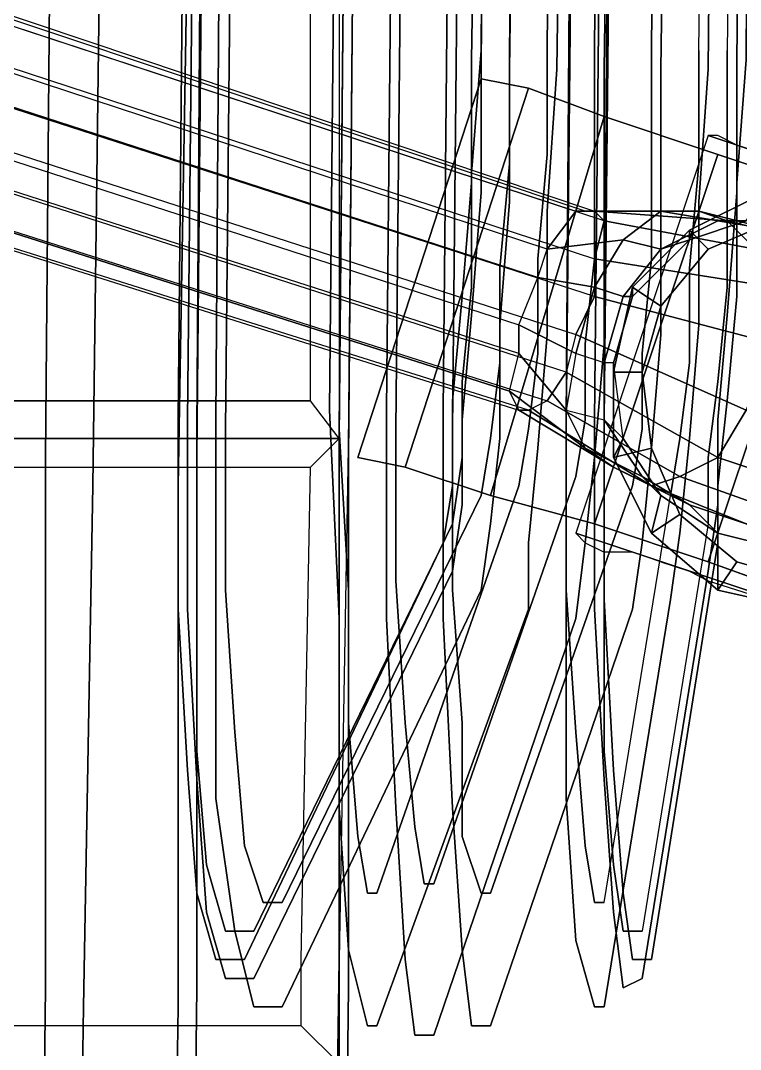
# Model space of a CAD drawing. Extents: x -12.9 to 12.8, y -13.3 to 11.1.
# Drawn here: x 9.17 to 11.546, y -6.035 to -2.64 of the extents above; entities that cross this region are included whole.
import ezdxf

# ---------------------------------------------------------------- set-up
doc = ezdxf.new("R2010")
doc.units = 0
doc.layers.add('SEAT', color=5, linetype='Continuous')

msp = doc.modelspace()

# ---------------------------------------------------------------- linework, layer by layer
at = {"layer": 'SEAT'}
for points, invisible_edges in [([(9.7839, 5.4493, 32.2761), (9.6901, -3.9569, 33.4323), (9.7214, -3.9569, 33.5261), (9.8151, 5.4806, 32.3698)], 10), ([(9.8151, 5.4806, 32.3698), (9.7214, -3.9569, 33.5261), (9.8151, -3.9569, 33.6198), (9.8776, 5.4806, 32.4636)], 10), ([(9.8776, 5.4806, 32.4636), (9.8151, -3.9569, 33.6198), (10.1901, -3.9257, 33.7136), (10.2839, 5.4806, 32.5573)], 10), ([(10.2839, 5.4806, 32.5573), (10.1901, -3.9257, 33.7136), (10.3776, -3.9257, 33.7448), (10.4714, 5.4806, 32.5886)], 10), ([(10.6589, 5.4806, 32.5886), (10.4714, 5.4806, 32.5886), (10.3776, -3.9257, 33.7448), (10.5651, -3.9257, 33.7448)], 5), ([(10.6589, 5.4806, 32.5886), (10.5651, -3.9257, 33.7448), (10.9714, -3.9569, 33.7136), (11.0339, 5.4806, 32.5573)], 10), ([(11.0339, 5.4806, 32.5573), (10.9714, -3.9569, 33.7136), (11.0651, -3.9569, 33.6198), (11.1589, 5.4806, 32.4636)], 10), ([(11.1589, 5.4806, 32.4636), (11.0651, -3.9569, 33.6198), (11.0964, -3.9569, 33.5573), (11.1901, 5.4493, 32.4011)], 10), ([(9.8151, 5.4493, 32.2136), (9.7526, -3.9882, 33.3698), (9.6901, -3.9569, 33.4323), (9.7839, 5.4493, 32.2761)], 10), ([(9.9401, 5.4493, 32.1198), (9.8464, -3.9882, 33.2761), (9.7526, -3.9882, 33.3698), (9.8151, 5.4493, 32.2136)], 10), ([(10.3151, 5.4181, 32.0886), (10.2214, -3.9882, 33.2448), (9.8464, -3.9882, 33.2761), (9.9401, 5.4493, 32.1198)], 10), ([(11.0651, 5.4493, 32.2136), (10.9714, -3.9882, 33.3698), (10.5964, -3.9882, 33.2761), (10.6901, 5.4181, 32.1198)], 10), ([(11.1589, 5.4493, 32.3073), (11.0964, -3.9882, 33.4636), (10.9714, -3.9882, 33.3698), (11.0651, 5.4493, 32.2136)], 10), ([(11.1901, 5.4493, 32.4011), (11.0964, -3.9569, 33.5573), (11.0964, -3.9882, 33.4636), (11.1589, 5.4493, 32.3073)], 10), ([(10.5026, 5.4181, 32.0886), (10.4089, -3.9882, 33.2448), (10.2214, -3.9882, 33.2448), (10.3151, 5.4181, 32.0886)], 10), ([(10.6901, 5.4181, 32.1198), (10.5964, -3.9882, 33.2761), (10.4089, -3.9882, 33.2448), (10.5026, 5.4181, 32.0886)], 10), ([(9.5026, 2.9181, 21.6511), (9.4089, -4.1757, 23.2448), (9.2526, -4.0819, 23.8386), (9.3151, 2.8243, 22.8698)], 10), ([(9.8151, 2.9181, 21.6823), (9.6901, -4.1757, 23.2761), (9.4089, -4.1757, 23.2448), (9.5026, 2.9181, 21.6511)], 10), ([(9.8151, 2.8243, 22.9323), (9.7526, -4.0819, 23.8698), (9.6901, -4.1757, 23.2761), (9.8151, 2.9181, 21.6823)], 10), ([(8.7214, -4.0194, 24.2761), (10.2214, -4.0194, 24.4011), (10.2839, 2.8243, 23.4636), (8.7839, 2.8243, 23.3386)], 5), ([(9.3151, 2.8243, 22.8698), (9.2526, -4.0819, 23.8386), (8.7526, -4.0819, 23.8073), (8.8464, 2.8243, 22.8386)], 10), ([(10.3151, 2.8243, 22.9636), (10.2526, -4.0819, 23.9011), (9.7526, -4.0819, 23.8698), (9.8151, 2.8243, 22.9323)], 10), ([(10.2214, -4.0194, 24.4011), (10.2526, -4.0507, 24.1511), (10.3151, 2.8243, 23.2136), (10.2839, 2.8243, 23.4636)], 5), ([(10.2839, 2.8243, 23.4636), (10.2214, -4.0194, 24.4011), (10.2526, -4.0819, 23.9011), (10.3151, 2.8243, 22.9636)], 10), ([(10.7214, 2.1368, 22.6823), (10.6901, -2.7382, 23.6198), (10.7839, -2.7382, 23.7136), (10.8464, 2.1681, 22.7761)], 10), ([(10.8464, 2.1681, 22.7761), (10.7839, -2.7382, 23.7136), (10.9089, -2.7069, 23.7761), (10.9714, 2.1681, 22.8386)], 10), ([(10.9714, 2.1681, 22.8386), (10.9089, -2.7069, 23.7761), (11.0651, -2.7069, 23.8073), (11.1276, 2.1681, 22.8698)], 10), ([(11.1276, 2.1681, 22.8698), (11.0651, -2.7069, 23.8073), (11.2526, -2.7069, 23.8073), (11.3151, 2.1681, 22.8698)], 10), ([(11.3151, 2.1681, 22.8698), (11.2526, -2.7069, 23.8073), (11.4089, -2.7382, 23.7761), (11.4714, 2.1681, 22.8073)], 10), ([(11.4089, -2.7382, 23.7761), (11.4714, 2.1681, 22.8073), (11.5651, 2.1368, 22.7448), (11.5026, -2.7382, 23.6823)], 10), ([(10.7214, 2.1368, 22.5886), (10.6589, -2.7694, 23.5261), (10.6901, -2.7382, 23.6198), (10.7214, 2.1368, 22.6823)], 10), ([(10.7526, 2.1056, 22.5261), (10.6901, -2.7694, 23.4636), (10.6589, -2.7694, 23.5261), (10.7214, 2.1368, 22.5886)], 10), ([(10.8464, 2.1056, 22.4323), (10.7839, -2.8007, 23.3698), (10.6901, -2.7694, 23.4636), (10.7526, 2.1056, 22.5261)], 10), ([(11.0026, 2.0743, 22.4011), (10.9401, -2.8007, 23.3386), (10.7839, -2.8007, 23.3698), (10.8464, 2.1056, 22.4323)], 10), ([(11.3464, 2.0743, 22.4011), (11.4714, 2.1056, 22.4636), (11.4401, -2.8007, 23.4011), (11.2839, -2.8007, 23.3698)], 5), ([(11.5964, 2.1056, 22.5573), (11.5339, -2.7694, 23.5261), (11.4401, -2.8007, 23.4011), (11.4714, 2.1056, 22.4636)], 10), ([(11.5651, 2.1368, 22.7448), (11.5026, -2.7382, 23.6823), (11.5651, -2.7694, 23.5886), (11.5964, 2.1368, 22.6511)], 10), ([(11.5964, 2.1368, 22.6511), (11.5651, -2.7694, 23.5886), (11.5339, -2.7694, 23.5261), (11.5964, 2.1056, 22.5573)], 10), ([(11.1589, 2.0743, 22.3698), (11.0964, -2.8007, 23.3386), (10.9401, -2.8007, 23.3386), (11.0026, 2.0743, 22.4011)], 10), ([(11.3464, 2.0743, 22.4011), (11.2839, -2.8007, 23.3698), (11.0964, -2.8007, 23.3386), (11.1589, 2.0743, 22.3698)], 10), ([(10.7839, -2.7382, 23.7136), (10.7839, -3.1132, 23.8386), (10.9089, -3.0819, 23.9011), (10.9089, -2.7069, 23.7761)], 10), ([(10.9089, -2.7069, 23.7761), (10.9089, -3.0819, 23.9011), (11.0651, -3.0819, 23.9323), (11.0651, -2.7069, 23.8073)], 10), ([(11.0651, -2.7069, 23.8073), (11.0651, -3.0819, 23.9323), (11.2526, -3.0819, 23.9323), (11.2526, -2.7069, 23.8073)], 10), ([(11.2526, -2.7069, 23.8073), (11.2526, -3.0819, 23.9323), (11.4089, -3.1132, 23.8698), (11.4089, -2.7382, 23.7761)], 10), ([(10.6589, -2.7694, 23.5261), (10.6589, -3.1757, 23.6511), (10.6589, -3.1444, 23.7448), (10.6901, -2.7382, 23.6198)], 10), ([(10.6901, -2.7382, 23.6198), (10.6589, -3.1444, 23.7448), (10.7839, -3.1132, 23.8386), (10.7839, -2.7382, 23.7136)], 10), ([(11.4089, -2.7382, 23.7761), (11.4089, -3.1132, 23.8698), (11.5026, -3.1444, 23.8073), (11.5026, -2.7382, 23.6823)], 10), ([(11.5026, -2.7382, 23.6823), (11.5026, -3.1444, 23.8073), (11.5339, -3.1757, 23.7136), (11.5651, -2.7694, 23.5886)], 10), ([(10.6901, -2.7694, 23.4636), (10.6901, -3.2069, 23.5886), (10.6589, -3.1757, 23.6511), (10.6589, -2.7694, 23.5261)], 10), ([(10.7839, -2.8007, 23.3698), (10.7839, -3.2382, 23.5261), (10.6901, -3.2069, 23.5886), (10.6901, -2.7694, 23.4636)], 10), ([(11.5339, -2.7694, 23.5261), (11.5339, -3.2069, 23.6511), (11.4089, -3.2382, 23.5573), (11.4401, -2.8007, 23.4011)], 10), ([(11.5651, -2.7694, 23.5886), (11.5339, -3.1757, 23.7136), (11.5339, -3.2069, 23.6511), (11.5339, -2.7694, 23.5261)], 10), ([(10.9401, -2.8007, 23.3386), (10.9089, -3.2694, 23.4636), (10.7839, -3.2382, 23.5261), (10.7839, -2.8007, 23.3698)], 10), ([(11.0964, -2.8007, 23.3386), (11.0964, -3.2694, 23.4636), (10.9089, -3.2694, 23.4636), (10.9401, -2.8007, 23.3386)], 10), ([(11.2839, -2.8007, 23.3698), (11.2839, -3.2694, 23.4948), (11.0964, -3.2694, 23.4636), (11.0964, -2.8007, 23.3386)], 10), ([(11.2839, -2.8007, 23.3698), (11.4401, -2.8007, 23.4011), (11.4089, -3.2382, 23.5573), (11.2839, -3.2694, 23.4948)], 5), ([(10.8464, -2.8632, 1.5756), (10.8464, -2.8632, 0.4506), (10.6901, -2.8319, 0.8256), (10.6901, -2.8319, 1.2006)], 1), ([(11.0964, -2.9569, 1.8568), (11.0964, -2.9569, 0.1693), (10.8464, -2.8632, 0.4506), (10.8464, -2.8632, 1.5756)], 5), ([(11.4714, -3.0819, 2.0131), (11.4714, -3.0819, 0.0131), (11.0964, -2.9569, 0.1693), (11.0964, -2.9569, 1.8568)], 5), ([(11.8776, -3.1444, 0.8568), (11.4401, -3.0194, 0.9506), (11.4401, -3.0194, 2.1381), (12.7526, -3.4569, 2.1381)], 1), ([(11.4401, -3.0194, 0.9506), (11.8776, -3.1444, 0.8568), (11.7839, -3.1444, 0.7943), (11.4714, -3.0194, 0.8568)], 5), ([(11.4714, -3.0194, 0.8568), (11.7839, -3.1444, 0.7943), (11.7214, -3.1132, 0.7631), (11.5339, -3.0507, 0.7943)], 5), ([(11.5339, -3.0507, 0.7943), (11.7214, -3.1132, 0.7631), (11.7214, -3.1132, 0.7631), (11.6276, -3.0819, 0.7631)], 1), ([(10.7839, -3.1132, 23.8386), (10.7526, -3.4569, 24.0261), (10.8776, -3.4257, 24.0886), (10.9089, -3.0819, 23.9011)], 10), ([(10.9089, -3.0819, 23.9011), (10.8776, -3.4257, 24.0886), (11.0651, -3.4257, 24.0886), (11.0651, -3.0819, 23.9323)], 10), ([(11.0651, -3.0819, 23.9323), (11.0651, -3.4257, 24.0886), (11.2526, -3.4257, 24.0886), (11.2526, -3.0819, 23.9323)], 10), ([(11.2526, -3.0819, 23.9323), (11.2526, -3.4257, 24.0886), (11.3776, -3.4569, 24.0573), (11.4089, -3.1132, 23.8698)], 10), ([(11.8464, -3.2069, 2.0131), (11.8464, -3.2069, 0.0131), (11.4714, -3.0819, 0.0131), (11.4714, -3.0819, 2.0131)], 5), ([(10.6589, -3.1444, 23.7448), (10.6589, -3.5194, 23.9323), (10.7526, -3.4569, 24.0261), (10.7839, -3.1132, 23.8386)], 10), ([(11.4089, -3.1132, 23.8698), (11.3776, -3.4569, 24.0573), (11.5026, -3.5194, 23.9948), (11.5026, -3.1444, 23.8073)], 10), ([(10.6589, -3.1757, 23.6511), (10.6276, -3.5507, 23.8698), (10.6589, -3.5194, 23.9323), (10.6589, -3.1444, 23.7448)], 10), ([(11.5026, -3.1444, 23.8073), (11.5026, -3.5194, 23.9948), (11.5339, -3.5507, 23.9323), (11.5339, -3.1757, 23.7136)], 10), ([(10.6901, -3.2069, 23.5886), (10.6589, -3.6132, 23.8073), (10.6276, -3.5507, 23.8698), (10.6589, -3.1757, 23.6511)], 10), ([(11.5339, -3.1757, 23.7136), (11.5339, -3.5507, 23.9323), (11.5026, -3.6132, 23.8698), (11.5339, -3.2069, 23.6511)], 10), ([(10.7839, -3.2382, 23.5261), (10.7526, -3.6444, 23.7448), (10.6589, -3.6132, 23.8073), (10.6901, -3.2069, 23.5886)], 10), ([(11.5339, -3.2069, 23.6511), (11.5026, -3.6132, 23.8698), (11.4089, -3.6444, 23.7761), (11.4089, -3.2382, 23.5573)], 10), ([(10.9089, -3.2694, 23.4636), (10.9089, -3.6757, 23.6823), (10.7526, -3.6444, 23.7448), (10.7839, -3.2382, 23.5261)], 10), ([(11.2839, -3.2694, 23.4948), (11.4089, -3.2382, 23.5573), (11.4089, -3.6444, 23.7761), (11.2839, -3.6757, 23.7136)], 5), ([(11.0964, -3.2694, 23.4636), (11.0964, -3.7069, 23.6823), (10.9089, -3.6757, 23.6823), (10.9089, -3.2694, 23.4636)], 10), ([(11.2839, -3.2694, 23.4948), (11.2839, -3.6757, 23.7136), (11.0964, -3.7069, 23.6823), (11.0964, -3.2694, 23.4636)], 10), ([(10.7526, -3.4569, 24.0261), (10.7526, -3.7694, 24.2761), (10.8776, -3.7382, 24.3073), (10.8776, -3.4257, 24.0886)], 10), ([(10.8776, -3.4257, 24.0886), (10.8776, -3.7382, 24.3073), (11.0339, -3.7069, 24.3386), (11.0651, -3.4257, 24.0886)], 10), ([(11.0651, -3.4257, 24.0886), (11.0339, -3.7069, 24.3386), (11.2214, -3.7382, 24.3386), (11.2526, -3.4257, 24.0886)], 10), ([(11.2526, -3.4257, 24.0886), (11.2214, -3.7382, 24.3386), (11.3776, -3.7694, 24.3073), (11.3776, -3.4569, 24.0573)], 10), ([(10.6589, -3.5194, 23.9323), (10.6276, -3.8319, 24.2136), (10.7526, -3.7694, 24.2761), (10.7526, -3.4569, 24.0261)], 10), ([(11.3776, -3.4569, 24.0573), (11.3776, -3.7694, 24.3073), (11.4714, -3.8319, 24.2761), (11.5026, -3.5194, 23.9948)], 10), ([(10.6276, -3.5507, 23.8698), (10.5964, -3.8944, 24.1511), (10.6276, -3.8319, 24.2136), (10.6589, -3.5194, 23.9323)], 10), ([(11.5026, -3.5194, 23.9948), (11.4714, -3.8319, 24.2761), (11.5026, -3.8944, 24.2136), (11.5339, -3.5507, 23.9323)], 10), ([(10.6589, -3.6132, 23.8073), (10.6276, -3.9569, 24.0886), (10.5964, -3.8944, 24.1511), (10.6276, -3.5507, 23.8698)], 10), ([(11.5339, -3.5507, 23.9323), (11.5026, -3.8944, 24.2136), (11.4714, -3.9569, 24.1511), (11.5026, -3.6132, 23.8698)], 10), ([(10.7526, -3.6444, 23.7448), (10.7526, -4.0194, 24.0261), (10.6276, -3.9569, 24.0886), (10.6589, -3.6132, 23.8073)], 10), ([(11.5026, -3.6132, 23.8698), (11.4714, -3.9569, 24.1511), (11.3776, -4.0194, 24.0573), (11.4089, -3.6444, 23.7761)], 10), ([(10.9089, -3.6757, 23.6823), (10.8776, -4.0507, 23.9948), (10.7526, -4.0194, 24.0261), (10.7526, -3.6444, 23.7448)], 10), ([(11.2839, -3.6757, 23.7136), (11.4089, -3.6444, 23.7761), (11.3776, -4.0194, 24.0573), (11.2526, -4.0507, 24.0261)], 5), ([(11.0964, -3.7069, 23.6823), (11.0651, -4.0819, 23.9948), (10.8776, -4.0507, 23.9948), (10.9089, -3.6757, 23.6823)], 10), ([(11.2839, -3.6757, 23.7136), (11.2526, -4.0507, 24.0261), (11.0651, -4.0819, 23.9948), (11.0964, -3.7069, 23.6823)], 10), ([(10.8776, -3.7382, 24.3073), (10.8464, -3.9882, 24.6198), (11.0339, -3.9569, 24.6511), (11.0339, -3.7069, 24.3386)], 10), ([(11.0339, -3.7069, 24.3386), (11.0339, -3.9569, 24.6511), (11.2214, -3.9882, 24.6511), (11.2214, -3.7382, 24.3386)], 10), ([(10.7526, -3.7694, 24.2761), (10.7214, -4.0194, 24.5886), (10.8464, -3.9882, 24.6198), (10.8776, -3.7382, 24.3073)], 10), ([(11.2214, -3.7382, 24.3386), (11.2214, -3.9882, 24.6511), (11.3464, -4.0194, 24.6198), (11.3776, -3.7694, 24.3073)], 10), ([(10.6276, -3.8319, 24.2136), (10.6276, -4.0819, 24.5261), (10.7214, -4.0194, 24.5886), (10.7526, -3.7694, 24.2761)], 10), ([(11.3776, -3.7694, 24.3073), (11.3464, -4.0194, 24.6198), (11.4401, -4.0819, 24.5886), (11.4714, -3.8319, 24.2761)], 10), ([(10.5964, -3.8944, 24.1511), (10.5964, -4.1757, 24.4636), (10.6276, -4.0819, 24.5261), (10.6276, -3.8319, 24.2136)], 10), ([(11.4714, -3.8319, 24.2761), (11.4401, -4.0819, 24.5886), (11.4714, -4.1757, 24.5261), (11.5026, -3.8944, 24.2136)], 10), ([(10.6276, -3.9569, 24.0886), (10.6276, -4.2382, 24.4323), (10.5964, -4.1757, 24.4636), (10.5964, -3.8944, 24.1511)], 10), ([(11.5026, -3.8944, 24.2136), (11.4714, -4.1757, 24.5261), (11.4714, -4.2382, 24.4948), (11.4714, -3.9569, 24.1511)], 10), ([(9.8151, -3.9569, 33.6198), (9.8151, -4.6132, 33.5886), (10.2214, -4.6132, 33.6511), (10.1901, -3.9257, 33.7136)], 10), ([(10.1901, -3.9257, 33.7136), (10.2214, -4.6132, 33.6511), (10.3776, -4.6132, 33.6823), (10.3776, -3.9257, 33.7448)], 10), ([(10.5651, -3.9257, 33.7448), (10.3776, -3.9257, 33.7448), (10.3776, -4.6132, 33.6823), (10.5651, -4.6132, 33.6823)], 5), ([(10.5651, -3.9257, 33.7448), (10.5651, -4.6132, 33.6823), (10.9714, -4.6132, 33.6823), (10.9714, -3.9569, 33.7136)], 10), ([(9.7526, -3.9882, 33.3698), (9.7526, -4.5507, 33.3073), (9.6901, -4.5819, 33.4011), (9.6901, -3.9569, 33.4323)], 10), ([(9.6901, -3.9569, 33.4323), (9.6901, -4.5819, 33.4011), (9.7214, -4.5819, 33.4948), (9.7214, -3.9569, 33.5261)], 10), ([(9.7214, -3.9569, 33.5261), (9.7214, -4.5819, 33.4948), (9.8151, -4.6132, 33.5886), (9.8151, -3.9569, 33.6198)], 10), ([(10.7526, -4.0194, 24.0261), (10.7214, -4.3007, 24.4011), (10.6276, -4.2382, 24.4323), (10.6276, -3.9569, 24.0886)], 10), ([(10.8464, -3.9882, 24.6198), (10.8151, -4.1757, 24.9636), (11.0026, -4.1444, 24.9948), (11.0339, -3.9569, 24.6511)], 10), ([(10.9714, -3.9569, 33.7136), (10.9714, -4.6132, 33.6823), (11.0651, -4.5819, 33.5886), (11.0651, -3.9569, 33.6198)], 10), ([(11.0339, -3.9569, 24.6511), (11.0026, -4.1444, 24.9948), (11.1901, -4.1757, 24.9948), (11.2214, -3.9882, 24.6511)], 10), ([(11.0651, -3.9569, 33.6198), (11.0651, -4.5819, 33.5886), (11.0964, -4.5507, 33.4948), (11.0964, -3.9569, 33.5573)], 10), ([(11.0964, -3.9569, 33.5573), (11.0964, -4.5507, 33.4948), (11.0964, -4.5507, 33.4011), (11.0964, -3.9882, 33.4636)], 10), ([(11.4714, -3.9569, 24.1511), (11.4714, -4.2382, 24.4948), (11.3464, -4.3319, 24.4323), (11.3776, -4.0194, 24.0573)], 10), ([(9.8464, -3.9882, 33.2761), (9.8464, -4.5194, 33.2448), (9.7526, -4.5507, 33.3073), (9.7526, -3.9882, 33.3698)], 10), ([(10.2214, -3.9882, 33.2448), (10.2526, -4.5194, 33.2136), (9.8464, -4.5194, 33.2448), (9.8464, -3.9882, 33.2761)], 10), ([(10.4089, -3.9882, 33.2448), (10.4089, -4.4882, 33.2136), (10.2526, -4.5194, 33.2136), (10.2214, -3.9882, 33.2448)], 10), ([(10.5964, -3.9882, 33.2761), (10.5964, -4.5194, 33.2448), (10.4089, -4.4882, 33.2136), (10.4089, -3.9882, 33.2448)], 10), ([(10.9714, -3.9882, 33.3698), (10.9714, -4.5194, 33.3073), (10.5964, -4.5194, 33.2448), (10.5964, -3.9882, 33.2761)], 10), ([(10.7214, -4.0194, 24.5886), (10.6901, -4.2069, 24.9323), (10.8151, -4.1757, 24.9636), (10.8464, -3.9882, 24.6198)], 10), ([(11.0964, -3.9882, 33.4636), (11.0964, -4.5507, 33.4011), (10.9714, -4.5194, 33.3073), (10.9714, -3.9882, 33.3698)], 10), ([(11.2214, -3.9882, 24.6511), (11.1901, -4.1757, 24.9948), (11.3151, -4.2069, 24.9636), (11.3464, -4.0194, 24.6198)], 10), ([(-10.2161, -5.7382, 24.6511), (-10.2474, -4.0194, 24.4011), (10.2214, -4.0194, 24.4011), (10.2214, -5.7382, 24.6511)], 8), ([(8.7214, -5.7382, 24.5573), (10.2214, -5.7382, 24.6511), (10.2214, -4.0194, 24.4011), (8.7214, -4.0194, 24.2761)], 5), ([(10.2214, -5.7382, 24.6511), (10.0964, -5.7382, 24.7448), (10.1276, -4.1132, 24.4948), (10.2214, -4.0194, 24.4011)], 1), ([(10.2214, -5.7382, 24.6511), (10.2214, -5.8007, 24.4011), (10.2526, -4.0507, 24.1511), (10.2214, -4.0194, 24.4011)], 5), ([(10.2214, -5.7382, 24.6511), (10.2526, -5.8319, 24.1511), (10.2526, -4.0819, 23.9011), (10.2214, -4.0194, 24.4011)], 5), ([(10.6276, -4.0819, 24.5261), (10.5964, -4.3007, 24.9011), (10.6901, -4.2069, 24.9323), (10.7214, -4.0194, 24.5886)], 10), ([(10.8776, -4.0507, 23.9948), (10.8464, -4.3632, 24.3698), (10.7214, -4.3007, 24.4011), (10.7526, -4.0194, 24.0261)], 10), ([(11.2526, -4.0507, 24.0261), (11.3776, -4.0194, 24.0573), (11.3464, -4.3319, 24.4323), (11.2214, -4.3632, 24.4011)], 5), ([(11.3464, -4.0194, 24.6198), (11.3151, -4.2069, 24.9636), (11.4401, -4.3007, 24.9636), (11.4401, -4.0819, 24.5886)], 10), ([(11.0651, -4.0819, 23.9948), (11.0339, -4.3632, 24.3698), (10.8464, -4.3632, 24.3698), (10.8776, -4.0507, 23.9948)], 10), ([(11.2526, -4.0507, 24.0261), (11.2214, -4.3632, 24.4011), (11.0339, -4.3632, 24.3698), (11.0651, -4.0819, 23.9948)], 10), ([(8.7526, -4.0819, 23.8073), (9.2526, -4.0819, 23.8386), (9.2526, -5.8319, 24.0886), (8.7526, -5.8319, 24.0573)], 5), ([(9.3776, -5.8944, 23.5886), (9.2526, -5.8319, 24.0886), (9.2526, -4.0819, 23.8386), (9.4089, -4.1757, 23.2448)], 5), ([(9.7526, -5.8319, 24.1198), (9.6901, -5.8944, 23.6198), (9.6901, -4.1757, 23.2761), (9.7526, -4.0819, 23.8698)], 5), ([(9.7526, -4.0819, 23.8698), (10.2526, -4.0819, 23.9011), (10.2526, -5.8319, 24.1511), (9.7526, -5.8319, 24.1198)], 5), ([(10.4401, -4.1132, 0.4506), (10.4401, -4.1132, 1.5756), (10.2839, -4.0819, 1.2006), (10.2839, -4.0819, 0.8256)], 1), ([(10.5964, -4.1757, 24.4636), (10.5651, -4.3632, 24.8698), (10.5964, -4.3007, 24.9011), (10.6276, -4.0819, 24.5261)], 10), ([(11.4401, -4.0819, 24.5886), (11.4401, -4.3007, 24.9636), (11.4714, -4.3632, 24.9323), (11.4714, -4.1757, 24.5261)], 10), ([(-10.1536, -4.1132, 24.4948), (-10.1224, -5.7382, 24.7448), (10.0964, -5.7382, 24.7448), (10.1276, -4.1132, 24.4948)], 10), ([(10.7214, -4.2069, 0.1693), (10.7214, -4.2069, 1.8568), (10.4401, -4.1132, 1.5756), (10.4401, -4.1132, 0.4506)], 5), ([(9.4089, -4.1757, 23.2448), (9.6901, -4.1757, 23.2761), (9.6901, -5.8944, 23.6198), (9.3776, -5.8944, 23.5886)], 5), ([(10.6901, -4.2069, 24.9323), (10.0339, -5.5507, 31.6198), (10.3464, -5.5194, 31.6511), (10.8151, -4.1757, 24.9636)], 10), ([(10.8151, -4.1757, 24.9636), (10.3464, -5.5194, 31.6511), (10.5339, -5.4882, 31.6511), (11.0026, -4.1444, 24.9948)], 10), ([(11.0026, -4.1444, 24.9948), (10.5339, -5.4882, 31.6511), (10.7214, -5.5194, 31.6511), (11.1901, -4.1757, 24.9948)], 10), ([(10.6276, -4.2382, 24.4323), (10.5964, -4.4569, 24.8386), (10.5651, -4.3632, 24.8698), (10.5964, -4.1757, 24.4636)], 10), ([(11.1901, -4.1757, 24.9948), (10.7214, -5.5194, 31.6511), (11.0964, -5.5507, 31.6823), (11.3151, -4.2069, 24.9636)], 10), ([(11.4714, -4.1757, 24.5261), (11.4714, -4.3632, 24.9323), (11.4401, -4.4569, 24.9011), (11.4714, -4.2382, 24.4948)], 10), ([(10.5964, -4.3007, 24.9011), (9.9401, -5.6444, 31.5886), (10.0339, -5.5507, 31.6198), (10.6901, -4.2069, 24.9323)], 10), ([(11.0651, -4.3007, 0.0131), (11.0651, -4.3007, 2.0131), (10.7214, -4.2069, 1.8568), (10.7214, -4.2069, 0.1693)], 5), ([(11.0964, -5.5507, 31.6823), (11.3151, -4.2069, 24.9636), (11.4401, -4.3007, 24.9636), (11.2214, -5.6444, 31.6823)], 10), ([(10.7214, -4.3007, 24.4011), (10.6901, -4.5194, 24.8073), (10.5964, -4.4569, 24.8386), (10.6276, -4.2382, 24.4323)], 10), ([(11.4714, -4.2382, 24.4948), (11.4401, -4.4569, 24.9011), (11.3151, -4.5507, 24.8386), (11.3464, -4.3319, 24.4323)], 10), ([(10.5651, -4.3632, 24.8698), (9.9089, -5.7382, 31.5573), (9.9401, -5.6444, 31.5886), (10.5964, -4.3007, 24.9011)], 10), ([(10.8464, -4.3632, 24.3698), (10.8464, -4.5819, 24.7761), (10.6901, -4.5194, 24.8073), (10.7214, -4.3007, 24.4011)], 10), ([(11.4401, -4.4257, 0.0131), (11.4401, -4.4257, 2.0131), (11.0651, -4.3007, 2.0131), (11.0651, -4.3007, 0.0131)], 5), ([(11.4401, -4.3007, 24.9636), (11.2214, -5.6444, 31.6823), (11.2526, -5.7382, 31.6511), (11.4714, -4.3632, 24.9323)], 10), ([(11.0026, -4.3319, 0.9506), (11.4401, -4.4882, 0.8568), (12.3151, -4.7694, 2.1381), (11.0026, -4.3319, 2.1381)], 1), ([(11.4401, -4.4882, 0.8568), (11.0026, -4.3319, 0.9506), (11.0339, -4.3632, 0.8568), (11.3776, -4.4569, 0.7943)], 5), ([(11.2214, -4.3632, 24.4011), (11.3464, -4.3319, 24.4323), (11.3151, -4.5507, 24.8386), (11.1901, -4.5819, 24.8073)], 5), ([(10.5964, -4.4569, 24.8386), (9.9401, -5.8007, 31.5573), (9.9089, -5.7382, 31.5573), (10.5651, -4.3632, 24.8698)], 10), ([(11.0339, -4.3632, 24.3698), (11.0026, -4.6132, 24.8073), (10.8464, -4.5819, 24.7761), (10.8464, -4.3632, 24.3698)], 10), ([(11.2214, -4.3632, 24.4011), (11.1901, -4.5819, 24.8073), (11.0026, -4.6132, 24.8073), (11.0339, -4.3632, 24.3698)], 10), ([(11.3776, -4.4569, 0.7943), (11.0339, -4.3632, 0.8568), (11.0964, -4.3944, 0.7943), (11.2839, -4.4257, 0.7631)], 5), ([(11.4714, -4.3632, 24.9323), (11.2526, -5.7382, 31.6511), (11.2214, -5.8007, 31.6511), (11.4401, -4.4569, 24.9011)], 10), ([(11.0964, -4.3944, 0.7943), (11.2839, -4.4257, 0.7631), (11.1901, -4.3944, 0.7631), (11.0964, -4.3944, 0.7943)], 1), ([(11.7839, -4.5507, 0.1693), (11.7839, -4.5507, 1.8568), (11.4401, -4.4257, 2.0131), (11.4401, -4.4257, 0.0131)], 5), ([(10.6901, -4.5194, 24.8073), (10.0339, -5.8944, 31.5261), (9.9401, -5.8007, 31.5573), (10.5964, -4.4569, 24.8386)], 10), ([(11.4401, -4.4569, 24.9011), (11.2214, -5.8007, 31.6511), (11.0964, -5.8944, 31.6198), (11.3151, -4.5507, 24.8386)], 10), ([(10.4089, -4.4882, 33.2136), (10.4401, -4.9569, 32.9948), (10.2526, -4.9569, 32.9948), (10.2526, -4.5194, 33.2136)], 10), ([(10.5964, -4.5194, 33.2448), (10.6276, -4.9569, 33.0261), (10.4401, -4.9569, 32.9948), (10.4089, -4.4882, 33.2136)], 10), ([(9.8464, -4.5194, 33.2448), (9.8776, -4.9882, 33.0261), (9.7526, -5.0507, 33.0886), (9.7526, -4.5507, 33.3073)], 10), ([(10.2526, -4.5194, 33.2136), (10.2526, -4.9569, 32.9948), (9.8776, -4.9882, 33.0261), (9.8464, -4.5194, 33.2448)], 10), ([(10.8464, -4.5819, 24.7761), (10.3464, -5.9569, 31.5573), (10.0339, -5.8944, 31.5261), (10.6901, -4.5194, 24.8073)], 10), ([(10.9714, -4.5194, 33.3073), (11.0026, -4.9882, 33.0886), (10.6276, -4.9569, 33.0261), (10.5964, -4.5194, 33.2448)], 10), ([(11.0964, -4.5507, 33.4011), (11.0964, -5.0507, 33.1823), (11.0026, -4.9882, 33.0886), (10.9714, -4.5194, 33.3073)], 10), ([(9.7526, -4.5507, 33.3073), (9.7526, -5.0507, 33.0886), (9.7214, -5.1132, 33.1511), (9.6901, -4.5819, 33.4011)], 10), ([(9.6901, -4.5819, 33.4011), (9.7214, -5.1132, 33.1511), (9.7526, -5.1444, 33.2136), (9.7214, -4.5819, 33.4948)], 10), ([(9.7214, -4.5819, 33.4948), (9.7526, -5.1444, 33.2136), (9.8151, -5.2069, 33.3073), (9.8151, -4.6132, 33.5886)], 10), ([(11.0026, -4.6132, 24.8073), (10.5339, -5.9882, 31.5573), (10.3464, -5.9569, 31.5573), (10.8464, -4.5819, 24.7761)], 10), ([(11.1901, -4.5819, 24.8073), (10.7214, -5.9569, 31.5886), (10.5339, -5.9882, 31.5573), (11.0026, -4.6132, 24.8073)], 10), ([(11.1901, -4.5819, 24.8073), (11.3151, -4.5507, 24.8386), (11.0964, -5.8944, 31.6198), (10.7214, -5.9569, 31.5886)], 5), ([(10.9714, -4.6132, 33.6823), (10.9714, -5.2069, 33.3698), (11.0964, -5.1444, 33.3073), (11.0651, -4.5819, 33.5886)], 10), ([(11.0651, -4.5819, 33.5886), (11.0964, -5.1444, 33.3073), (11.1276, -5.1132, 33.2448), (11.0964, -4.5507, 33.4948)], 10), ([(11.0964, -4.5507, 33.4948), (11.1276, -5.1132, 33.2448), (11.0964, -5.0507, 33.1823), (11.0964, -4.5507, 33.4011)], 10), ([(9.8151, -4.6132, 33.5886), (9.8151, -5.2069, 33.3073), (10.2214, -5.2382, 33.3698), (10.2214, -4.6132, 33.6511)], 10), ([(10.2214, -4.6132, 33.6511), (10.2214, -5.2382, 33.3698), (10.4089, -5.2382, 33.4011), (10.3776, -4.6132, 33.6823)], 10), ([(10.5651, -4.6132, 33.6823), (10.3776, -4.6132, 33.6823), (10.4089, -5.2382, 33.4011), (10.5964, -5.2382, 33.4011)], 5), ([(10.5651, -4.6132, 33.6823), (10.5964, -5.2382, 33.4011), (10.9714, -5.2069, 33.3698), (10.9714, -4.6132, 33.6823)], 10), ([(9.8776, -4.9882, 33.0261), (9.9089, -5.3632, 32.6198), (9.7839, -5.4257, 32.6511), (9.7526, -5.0507, 33.0886)], 10), ([(10.2526, -4.9569, 32.9948), (10.2839, -5.3319, 32.6198), (9.9089, -5.3632, 32.6198), (9.8776, -4.9882, 33.0261)], 10), ([(10.4401, -4.9569, 32.9948), (10.4714, -5.3007, 32.6198), (10.2839, -5.3319, 32.6198), (10.2526, -4.9569, 32.9948)], 10), ([(10.6276, -4.9569, 33.0261), (10.6276, -5.3319, 32.6511), (10.4714, -5.3007, 32.6198), (10.4401, -4.9569, 32.9948)], 10), ([(11.0026, -4.9882, 33.0886), (11.0339, -5.3632, 32.7136), (10.6276, -5.3319, 32.6511), (10.6276, -4.9569, 33.0261)], 10), ([(11.0964, -5.0507, 33.1823), (11.1276, -5.4257, 32.7448), (11.0339, -5.3632, 32.7136), (11.0026, -4.9882, 33.0886)], 10), ([(9.7526, -5.0507, 33.0886), (9.7839, -5.4257, 32.6511), (9.7526, -5.5194, 32.7136), (9.7214, -5.1132, 33.1511)], 10), ([(11.1276, -5.1132, 33.2448), (11.1589, -5.5194, 32.8073), (11.1276, -5.4257, 32.7448), (11.0964, -5.0507, 33.1823)], 10), ([(9.7214, -5.1132, 33.1511), (9.7526, -5.5194, 32.7136), (9.7839, -5.5819, 32.7448), (9.7526, -5.1444, 33.2136)], 10), ([(11.0964, -5.1444, 33.3073), (11.1276, -5.5819, 32.8386), (11.1589, -5.5194, 32.8073), (11.1276, -5.1132, 33.2448)], 10), ([(9.7526, -5.1444, 33.2136), (9.7839, -5.5819, 32.7448), (9.8776, -5.6444, 32.8073), (9.8151, -5.2069, 33.3073)], 10), ([(10.9714, -5.2069, 33.3698), (11.0026, -5.6757, 32.9011), (11.1276, -5.5819, 32.8386), (11.0964, -5.1444, 33.3073)], 10), ([(9.8151, -5.2069, 33.3073), (9.8776, -5.6444, 32.8073), (10.2526, -5.7069, 32.8698), (10.2214, -5.2382, 33.3698)], 10), ([(10.5964, -5.2382, 33.4011), (10.6276, -5.7069, 32.9011), (11.0026, -5.6757, 32.9011), (10.9714, -5.2069, 33.3698)], 10), ([(10.2214, -5.2382, 33.3698), (10.2526, -5.7069, 32.8698), (10.4401, -5.7382, 32.9011), (10.4089, -5.2382, 33.4011)], 10), ([(10.5964, -5.2382, 33.4011), (10.4089, -5.2382, 33.4011), (10.4401, -5.7382, 32.9011), (10.6276, -5.7069, 32.9011)], 5), ([(10.4714, -5.3007, 32.6198), (10.5026, -5.4882, 32.1511), (10.3151, -5.5194, 32.1511), (10.2839, -5.3319, 32.6198)], 10), ([(10.6276, -5.3319, 32.6511), (10.6901, -5.5194, 32.1823), (10.5026, -5.4882, 32.1511), (10.4714, -5.3007, 32.6198)], 10), ([(9.9089, -5.3632, 32.6198), (9.9714, -5.5507, 32.1198), (9.8464, -5.6444, 32.1511), (9.7839, -5.4257, 32.6511)], 10), ([(10.2839, -5.3319, 32.6198), (10.3151, -5.5194, 32.1511), (9.9714, -5.5507, 32.1198), (9.9089, -5.3632, 32.6198)], 10), ([(11.0339, -5.3632, 32.7136), (11.0651, -5.5507, 32.2136), (10.6901, -5.5194, 32.1823), (10.6276, -5.3319, 32.6511)], 10), ([(11.1276, -5.4257, 32.7448), (11.1589, -5.6444, 32.2448), (11.0651, -5.5507, 32.2136), (11.0339, -5.3632, 32.7136)], 10), ([(9.7839, -5.4257, 32.6511), (9.8464, -5.6444, 32.1511), (9.8151, -5.7382, 32.1511), (9.7526, -5.5194, 32.7136)], 10), ([(11.1589, -5.5194, 32.8073), (11.1901, -5.7382, 32.2448), (11.1589, -5.6444, 32.2448), (11.1276, -5.4257, 32.7448)], 10), ([(10.5026, -5.4882, 32.1511), (10.5339, -5.4882, 31.6511), (10.3464, -5.5194, 31.6511), (10.3151, -5.5194, 32.1511)], 10), ([(10.6901, -5.5194, 32.1823), (10.7214, -5.5194, 31.6511), (10.5339, -5.4882, 31.6511), (10.5026, -5.4882, 32.1511)], 10), ([(9.7526, -5.5194, 32.7136), (9.8151, -5.7382, 32.1511), (9.8464, -5.8007, 32.1823), (9.7839, -5.5819, 32.7448)], 10), ([(10.3151, -5.5194, 32.1511), (10.3464, -5.5194, 31.6511), (10.0339, -5.5507, 31.6198), (9.9714, -5.5507, 32.1198)], 10), ([(11.0651, -5.5507, 32.2136), (11.0964, -5.5507, 31.6823), (10.7214, -5.5194, 31.6511), (10.6901, -5.5194, 32.1823)], 10), ([(11.1276, -5.5819, 32.8386), (11.1589, -5.8319, 32.2761), (11.1901, -5.7382, 32.2448), (11.1589, -5.5194, 32.8073)], 10), ([(9.9714, -5.5507, 32.1198), (10.0339, -5.5507, 31.6198), (9.9401, -5.6444, 31.5886), (9.8464, -5.6444, 32.1511)], 10), ([(11.1589, -5.6444, 32.2448), (11.2214, -5.6444, 31.6823), (11.0964, -5.5507, 31.6823), (11.0651, -5.5507, 32.2136)], 10), ([(9.7839, -5.5819, 32.7448), (9.8464, -5.8007, 32.1823), (9.9401, -5.8944, 32.1823), (9.8776, -5.6444, 32.8073)], 10), ([(11.0026, -5.6757, 32.9011), (11.0651, -5.8944, 32.2761), (11.1589, -5.8319, 32.2761), (11.1276, -5.5819, 32.8386)], 10), ([(9.8464, -5.6444, 32.1511), (9.9401, -5.6444, 31.5886), (9.9089, -5.7382, 31.5573), (9.8151, -5.7382, 32.1511)], 10), ([(9.8776, -5.6444, 32.8073), (9.9401, -5.8944, 32.1823), (10.3151, -5.9569, 32.2448), (10.2526, -5.7069, 32.8698)], 10), ([(11.1901, -5.7382, 32.2448), (11.2526, -5.7382, 31.6511), (11.2214, -5.6444, 31.6823), (11.1589, -5.6444, 32.2448)], 10), ([(10.6276, -5.7069, 32.9011), (10.6589, -5.9569, 32.2448), (11.0651, -5.8944, 32.2761), (11.0026, -5.6757, 32.9011)], 10), ([(10.2526, -5.7069, 32.8698), (10.3151, -5.9569, 32.2448), (10.4714, -5.9882, 32.2448), (10.4401, -5.7382, 32.9011)], 10), ([(10.6276, -5.7069, 32.9011), (10.4401, -5.7382, 32.9011), (10.4714, -5.9882, 32.2448), (10.6589, -5.9569, 32.2448)], 5), ([(10.2214, -5.7382, 24.6511), (10.2214, -6.0819, 24.6823), (-10.2161, -6.0819, 24.6823), (-10.2161, -5.7382, 24.6511)], 8), ([(10.0964, -5.9569, 24.7761), (10.0964, -5.7382, 24.7448), (-10.1224, -5.7382, 24.7448), (-10.1224, -5.9569, 24.7761)], 10), ([(8.6901, -8.2382, 24.8073), (10.1901, -8.2382, 24.9323), (10.2214, -5.7382, 24.6511), (8.7214, -5.7382, 24.5573)], 5), ([(9.8151, -5.7382, 32.1511), (9.9089, -5.7382, 31.5573), (9.9401, -5.8007, 31.5573), (9.8464, -5.8007, 32.1823)], 10), ([(10.2214, -6.0819, 24.6823), (10.0964, -5.9569, 24.7761), (10.0964, -5.7382, 24.7448), (10.2214, -5.7382, 24.6511)], 4), ([(10.1901, -8.2382, 24.9323), (10.2214, -8.2694, 24.6823), (10.2214, -5.8007, 24.4011), (10.2214, -5.7382, 24.6511)], 5), ([(10.1901, -8.2382, 24.9323), (10.2214, -8.3007, 24.4323), (10.2526, -5.8319, 24.1511), (10.2214, -5.7382, 24.6511)], 5), ([(11.1589, -5.8319, 32.2761), (11.2214, -5.8007, 31.6511), (11.2526, -5.7382, 31.6511), (11.1901, -5.7382, 32.2448)], 10), ([(9.8464, -5.8007, 32.1823), (9.9401, -5.8007, 31.5573), (10.0339, -5.8944, 31.5261), (9.9401, -5.8944, 32.1823)], 10), ([(11.0651, -5.8944, 32.2761), (11.0964, -5.8944, 31.6198), (11.2214, -5.8007, 31.6511), (11.1589, -5.8319, 32.2761)], 10), ([(8.7526, -5.8319, 24.0573), (9.2526, -5.8319, 24.0886), (9.2214, -8.3007, 24.3698), (8.7214, -8.3007, 24.3386)], 5), ([(9.3464, -8.3319, 24.0573), (9.2214, -8.3007, 24.3698), (9.2526, -5.8319, 24.0886), (9.3776, -5.8944, 23.5886)], 5), ([(9.7214, -8.3007, 24.4011), (9.6589, -8.3319, 24.0886), (9.6901, -5.8944, 23.6198), (9.7526, -5.8319, 24.1198)], 5), ([(9.7526, -5.8319, 24.1198), (10.2526, -5.8319, 24.1511), (10.2214, -8.3007, 24.4323), (9.7214, -8.3007, 24.4011)], 5), ([(9.3776, -5.8944, 23.5886), (9.6901, -5.8944, 23.6198), (9.6589, -8.3319, 24.0886), (9.3464, -8.3319, 24.0573)], 5), ([(9.9401, -5.8944, 32.1823), (10.0339, -5.8944, 31.5261), (10.3464, -5.9569, 31.5573), (10.3151, -5.9569, 32.2448)], 10), ([(10.6589, -5.9569, 32.2448), (10.7214, -5.9569, 31.5886), (11.0964, -5.8944, 31.6198), (11.0651, -5.8944, 32.2761)], 10), ([(10.3151, -5.9569, 32.2448), (10.3464, -5.9569, 31.5573), (10.5339, -5.9882, 31.5573), (10.4714, -5.9882, 32.2448)], 10), ([(10.6589, -5.9569, 32.2448), (10.4714, -5.9882, 32.2448), (10.5339, -5.9882, 31.5573), (10.7214, -5.9569, 31.5886)], 5)]:
    msp.add_3dface(points, dxfattribs=dict(at, invisible_edges=invisible_edges))
for points in [[(11.0339, -3.2694, 4.2631), (1.5964, -0.1132, 4.8881), (1.5026, -0.1444, 4.5756), (11.0026, -3.2694, 4.0443)], [(1.6589, -0.1132, 5.2318), (11.0651, -3.2694, 4.4193), (11.0339, -3.2694, 4.2631), (1.5964, -0.1132, 4.8881)], [(11.0964, -3.3007, 4.6381), (1.6901, -0.2069, 5.5756), (1.6589, -0.1132, 5.2318), (11.0651, -3.2694, 4.4193)], [(1.5026, -0.1444, 4.5756), (11.0026, -3.2694, 4.0443), (10.9089, -3.3944, 3.8881), (1.4089, -0.2694, 4.3256)], [(1.7214, -0.3632, 5.8256), (11.0651, -3.4257, 4.8256), (11.0964, -3.3007, 4.6381), (1.6901, -0.2069, 5.5756)], [(10.9089, -3.3944, 3.8881), (1.4089, -0.2694, 4.3256), (1.3464, -0.3944, 4.1693), (10.8776, -3.4882, 3.7943)], [(11.0651, -3.5507, 4.8881), (1.6901, -0.5194, 5.9506), (1.7214, -0.3632, 5.8256), (11.0651, -3.4257, 4.8256)], [(10.8776, -3.4882, 3.7943), (1.3464, -0.3944, 4.1693), (1.2839, -0.5507, 4.1693), (10.8151, -3.6444, 3.7943)], [(1.6276, -0.6444, 5.9506), (11.0026, -3.6757, 4.8881), (11.0651, -3.5507, 4.8881), (1.6901, -0.5194, 5.9506)], [(1.2839, -0.5507, 4.1693), (10.8151, -3.6444, 3.7943), (10.8151, -3.7382, 3.8881), (1.2839, -0.6757, 4.3256)], [(1.6276, -0.6444, 5.9506), (11.0026, -3.6757, 4.8881), (10.9714, -3.8007, 4.8256), (1.5651, -0.7694, 5.8256)], [(10.8151, -3.7382, 3.8881), (1.2839, -0.6757, 4.3256), (1.2839, -0.8319, 4.5756), (10.7839, -3.8632, 4.0443)], [(10.9714, -3.8007, 4.8256), (1.5651, -0.7694, 5.8256), (1.4714, -0.8944, 5.5756), (10.9089, -3.8944, 4.6381)], [(10.8151, -3.9257, 4.2631), (10.7839, -3.8632, 4.0443), (1.2839, -0.8319, 4.5756), (1.3151, -0.9257, 4.8881)], [(1.4714, -0.8944, 5.5756), (10.9089, -3.8944, 4.6381), (10.8464, -3.9257, 4.4193), (1.4089, -0.9569, 5.2318)], [(10.8464, -3.9257, 4.4193), (1.4089, -0.9569, 5.2318), (1.3151, -0.9257, 4.8881), (10.8151, -3.9257, 4.2631)], [(-10.2474, -4.0194, 24.4011), (-10.2786, -2.0507, 24.1198), (10.2214, -2.0507, 24.1198), (10.2214, -4.0194, 24.4011)], [(10.2214, -4.0194, 24.4011), (10.1276, -3.8944, 24.4636), (10.1276, -2.1132, 24.2136), (10.2214, -2.0507, 24.1198)], [(-10.1536, -2.1132, 24.2136), (-10.1536, -3.8944, 24.4636), (10.1276, -3.8944, 24.4636), (10.1276, -2.1132, 24.2136)], [(10.6901, -2.8319, 1.2006), (10.2839, -4.0819, 1.2006), (10.4401, -4.1132, 1.5756), (10.8464, -2.8632, 1.5756)], [(10.6901, -2.8319, 0.8256), (10.2839, -4.0819, 0.8256), (10.2839, -4.0819, 1.2006), (10.6901, -2.8319, 1.2006)], [(10.8464, -2.8632, 0.4506), (10.4401, -4.1132, 0.4506), (10.2839, -4.0819, 0.8256), (10.6901, -2.8319, 0.8256)], [(11.0964, -2.9569, 0.1693), (10.7214, -4.2069, 0.1693), (10.4401, -4.1132, 0.4506), (10.8464, -2.8632, 0.4506)], [(10.8464, -2.8632, 1.5756), (10.4401, -4.1132, 1.5756), (10.7214, -4.2069, 1.8568), (11.0964, -2.9569, 1.8568)], [(11.4714, -3.0819, 0.0131), (11.0651, -4.3007, 0.0131), (10.7214, -4.2069, 0.1693), (11.0964, -2.9569, 0.1693)], [(11.0964, -2.9569, 1.8568), (10.7214, -4.2069, 1.8568), (11.0651, -4.3007, 2.0131), (11.4714, -3.0819, 2.0131)], [(11.0026, -4.3319, 2.1381), (12.3151, -4.7694, 2.1381), (12.7526, -3.4569, 2.1381), (11.4401, -3.0194, 2.1381)], [(11.8464, -3.2069, 0.0131), (11.4401, -4.4257, 0.0131), (11.0651, -4.3007, 0.0131), (11.4714, -3.0819, 0.0131)], [(11.4714, -3.0819, 2.0131), (11.0651, -4.3007, 2.0131), (11.4401, -4.4257, 2.0131), (11.8464, -3.2069, 2.0131)], [(11.3776, -3.3319, 2.5443), (11.3776, -3.3632, 3.4193), (11.5651, -3.3007, 3.4193), (11.6276, -3.2069, 2.5443)], [(11.6276, -3.2069, 2.5443), (11.6589, -3.3007, 2.2318), (11.4401, -3.3944, 2.2318), (11.3776, -3.3319, 2.5443)], [(11.8464, -3.2069, 2.0131), (11.4401, -4.4257, 2.0131), (11.7839, -4.5507, 1.8568), (12.1901, -3.3007, 1.8568)], [(12.1901, -3.3007, 0.1693), (11.7839, -4.5507, 0.1693), (11.4401, -4.4257, 0.0131), (11.8464, -3.2069, 0.0131)], [(11.0026, -3.2694, 4.0443), (11.2839, -3.2694, 3.9193), (11.1589, -3.3632, 3.7943), (10.9089, -3.3944, 3.8881)], [(11.0339, -3.2694, 4.2631), (11.4089, -3.2694, 4.1068), (11.2839, -3.2694, 3.9193), (11.0026, -3.2694, 4.0443)], [(11.0651, -3.2694, 4.4193), (11.5026, -3.3007, 4.3256), (11.4089, -3.2694, 4.1068), (11.0339, -3.2694, 4.2631)], [(11.0964, -3.3007, 4.6381), (11.5964, -3.3944, 4.5131), (11.5026, -3.3007, 4.3256), (11.0651, -3.2694, 4.4193)], [(11.2839, -3.2694, 3.9193), (11.4714, -3.3007, 3.7318), (11.2839, -3.3944, 3.6381), (11.1589, -3.3632, 3.7943)], [(11.4089, -3.2694, 4.1068), (11.6589, -3.3319, 3.8568), (11.4714, -3.3007, 3.7318), (11.2839, -3.2694, 3.9193)], [(11.5026, -3.3007, 4.3256), (11.8776, -3.3944, 3.9818), (11.6589, -3.3319, 3.8568), (11.4089, -3.2694, 4.1068)], [(11.0651, -3.4257, 4.8256), (11.6589, -3.5194, 4.6693), (11.5964, -3.3944, 4.5131), (11.0964, -3.3007, 4.6381)], [(11.3776, -3.3632, 3.4193), (11.2839, -3.3944, 3.6381), (11.4714, -3.3007, 3.7318), (11.5651, -3.3007, 3.4193)], [(11.4401, -3.3944, 2.1381), (11.4401, -3.3944, 2.2631), (11.6589, -3.3007, 2.2631), (11.6589, -3.3007, 2.1381)], [(11.5651, -3.3007, 3.4193), (11.4714, -3.3007, 3.7318), (11.6589, -3.3319, 3.8568), (11.8151, -3.3319, 3.4193)], [(11.5964, -3.3944, 4.5131), (12.0339, -3.4882, 4.1068), (11.8776, -3.3944, 3.9818), (11.5026, -3.3007, 4.3256)], [(11.1901, -3.5194, 2.5443), (11.1901, -3.5507, 3.4193), (11.3776, -3.3632, 3.4193), (11.3776, -3.3319, 2.5443)], [(11.3776, -3.3319, 2.5443), (11.4401, -3.3944, 2.2318), (11.2839, -3.5819, 2.2318), (11.1901, -3.5194, 2.5443)], [(10.9089, -3.3944, 3.8881), (11.1589, -3.3632, 3.7943), (11.0651, -3.5194, 3.7006), (10.8776, -3.4882, 3.7943)], [(11.1589, -3.3632, 3.7943), (11.2839, -3.3944, 3.6381), (11.1589, -3.5507, 3.5756), (11.0651, -3.5194, 3.7006)], [(11.1901, -3.5507, 3.4193), (11.1589, -3.5507, 3.5756), (11.2839, -3.3944, 3.6381), (11.3776, -3.3632, 3.4193)], [(11.2839, -3.5819, 2.1381), (11.2839, -3.5819, 2.2631), (11.4401, -3.3944, 2.2631), (11.4401, -3.3944, 2.1381)], [(11.0651, -3.5507, 4.8881), (11.6589, -3.7069, 4.7318), (11.6589, -3.5194, 4.6693), (11.0651, -3.4257, 4.8256)], [(11.0026, -3.7382, 3.7006), (10.8151, -3.6444, 3.7943), (10.8776, -3.4882, 3.7943), (11.0651, -3.5194, 3.7006)], [(11.0651, -3.5194, 3.7006), (11.1589, -3.5507, 3.5756), (11.0964, -3.7694, 3.5756), (11.0026, -3.7382, 3.7006)], [(11.1276, -3.8007, 2.5443), (11.1276, -3.7694, 3.4193), (11.1901, -3.5507, 3.4193), (11.1901, -3.5194, 2.5443)], [(11.1901, -3.5194, 2.5443), (11.2839, -3.5819, 2.2318), (11.2214, -3.8007, 2.2318), (11.1276, -3.8007, 2.5443)], [(11.0026, -3.6757, 4.8881), (11.5651, -3.9257, 4.7318), (11.6589, -3.7069, 4.7318), (11.0651, -3.5507, 4.8881)], [(11.1276, -3.7694, 3.4193), (11.0964, -3.7694, 3.5756), (11.1589, -3.5507, 3.5756), (11.1901, -3.5507, 3.4193)], [(11.2214, -3.8007, 2.1381), (11.2214, -3.8007, 2.2631), (11.2839, -3.5819, 2.2631), (11.2839, -3.5819, 2.1381)], [(10.9714, -3.9257, 3.7943), (10.8151, -3.7382, 3.8881), (10.8151, -3.6444, 3.7943), (11.0026, -3.7382, 3.7006)], [(10.9714, -3.8007, 4.8256), (11.4714, -4.0819, 4.6693), (11.5651, -3.9257, 4.7318), (11.0026, -3.6757, 4.8881)], [(10.8151, -3.7382, 3.8881), (10.9714, -3.9257, 3.7943), (11.0339, -4.0507, 3.9193), (10.7839, -3.8632, 4.0443)], [(11.0964, -3.7694, 3.5756), (11.0026, -3.7382, 3.7006), (10.9714, -3.9257, 3.7943), (11.0964, -3.9569, 3.6381)], [(10.9089, -3.8944, 4.6381), (11.3464, -4.1444, 4.5131), (11.4714, -4.0819, 4.6693), (10.9714, -3.8007, 4.8256)], [(11.0964, -3.9569, 3.6381), (11.1589, -4.0194, 3.4193), (11.1276, -3.7694, 3.4193), (11.0964, -3.7694, 3.5756)], [(11.1276, -4.0819, 2.5443), (11.1589, -4.0194, 3.4193), (11.1276, -3.7694, 3.4193), (11.1276, -3.8007, 2.5443)], [(11.1276, -3.8007, 2.5443), (11.2214, -3.8007, 2.2318), (11.2526, -4.0507, 2.2318), (11.1276, -4.0819, 2.5443)], [(11.2526, -4.0507, 2.1381), (11.2526, -4.0507, 2.2631), (11.2214, -3.8007, 2.2631), (11.2214, -3.8007, 2.1381)], [(10.7839, -3.8632, 4.0443), (11.0339, -4.0507, 3.9193), (11.1276, -4.1132, 4.1068), (10.8151, -3.9257, 4.2631)], [(-10.1536, -3.8944, 24.4636), (-10.2474, -4.0194, 24.4011), (10.2214, -4.0194, 24.4011), (10.1276, -3.8944, 24.4636)], [(10.8464, -3.9257, 4.4193), (11.2526, -4.1757, 4.3256), (11.3464, -4.1444, 4.5131), (10.9089, -3.8944, 4.6381)], [(10.8151, -3.9257, 4.2631), (11.1276, -4.1132, 4.1068), (11.2526, -4.1757, 4.3256), (10.8464, -3.9257, 4.4193)], [(10.9714, -3.9257, 3.7943), (11.0964, -3.9569, 3.6381), (11.2214, -4.1444, 3.7318), (11.0339, -4.0507, 3.9193)], [(11.4714, -4.0819, 4.6693), (11.9401, -4.2382, 4.2006), (12.0964, -4.0819, 4.2631), (11.5651, -3.9257, 4.7318)], [(11.2839, -4.2069, 3.4193), (11.2214, -4.1444, 3.7318), (11.0964, -3.9569, 3.6381), (11.1589, -4.0194, 3.4193)], [(10.1276, -4.1132, 24.4948), (10.2214, -4.0194, 24.4011), (-10.2474, -4.0194, 24.4011), (-10.1536, -4.1132, 24.4948)], [(11.2526, -4.3319, 2.5443), (11.2839, -4.2069, 3.4193), (11.1589, -4.0194, 3.4193), (11.1276, -4.0819, 2.5443)], [(11.0339, -4.0507, 3.9193), (11.2214, -4.1444, 3.7318), (11.3776, -4.2382, 3.8568), (11.1276, -4.1132, 4.1068)], [(11.1276, -4.0819, 2.5443), (11.2526, -4.0507, 2.2318), (11.3464, -4.2694, 2.2318), (11.2526, -4.3319, 2.5443)], [(11.3464, -4.2694, 2.1381), (11.3464, -4.2694, 2.2631), (11.2526, -4.0507, 2.2631), (11.2526, -4.0507, 2.1381)], [(11.3464, -4.1444, 4.5131), (11.7839, -4.3007, 4.1068), (11.9401, -4.2382, 4.2006), (11.4714, -4.0819, 4.6693)], [(11.1276, -4.1132, 4.1068), (11.3776, -4.2382, 3.8568), (11.5651, -4.3007, 3.9818), (11.2526, -4.1757, 4.3256)], [(11.4714, -4.3319, 3.4193), (11.3776, -4.2382, 3.8568), (11.2214, -4.1444, 3.7318), (11.2839, -4.2069, 3.4193)], [(11.2526, -4.1757, 4.3256), (11.5651, -4.3007, 3.9818), (11.7839, -4.3007, 4.1068), (11.3464, -4.1444, 4.5131)], [(11.4714, -4.5194, 2.5443), (11.4714, -4.3319, 3.4193), (11.2839, -4.2069, 3.4193), (11.2526, -4.3319, 2.5443)], [(11.7214, -4.3944, 3.4193), (11.5651, -4.3007, 3.9818), (11.3776, -4.2382, 3.8568), (11.4714, -4.3319, 3.4193)], [(11.2526, -4.3319, 2.5443), (11.3464, -4.2694, 2.2318), (11.5339, -4.4257, 2.2318), (11.4714, -4.5194, 2.5443)], [(11.5339, -4.4257, 2.1381), (11.5339, -4.4257, 2.2631), (11.3464, -4.2694, 2.2631), (11.3464, -4.2694, 2.1381)], [(11.7526, -4.5819, 2.5443), (11.7214, -4.3944, 3.4193), (11.4714, -4.3319, 3.4193), (11.4714, -4.5194, 2.5443)], [(11.4714, -4.5194, 2.5443), (11.5339, -4.4257, 2.2318), (11.7526, -4.4882, 2.2318), (11.7526, -4.5819, 2.5443)], [(11.7526, -4.4882, 2.1381), (11.7526, -4.4882, 2.2631), (11.5339, -4.4257, 2.2631), (11.5339, -4.4257, 2.1381)], [(-10.1224, -5.9569, 24.7761), (-10.2161, -6.0819, 24.6823), (10.2214, -6.0819, 24.6823), (10.0964, -5.9569, 24.7761)]]:
    msp.add_3dface(points, dxfattribs=at)

doc.saveas('drawing.dxf')
